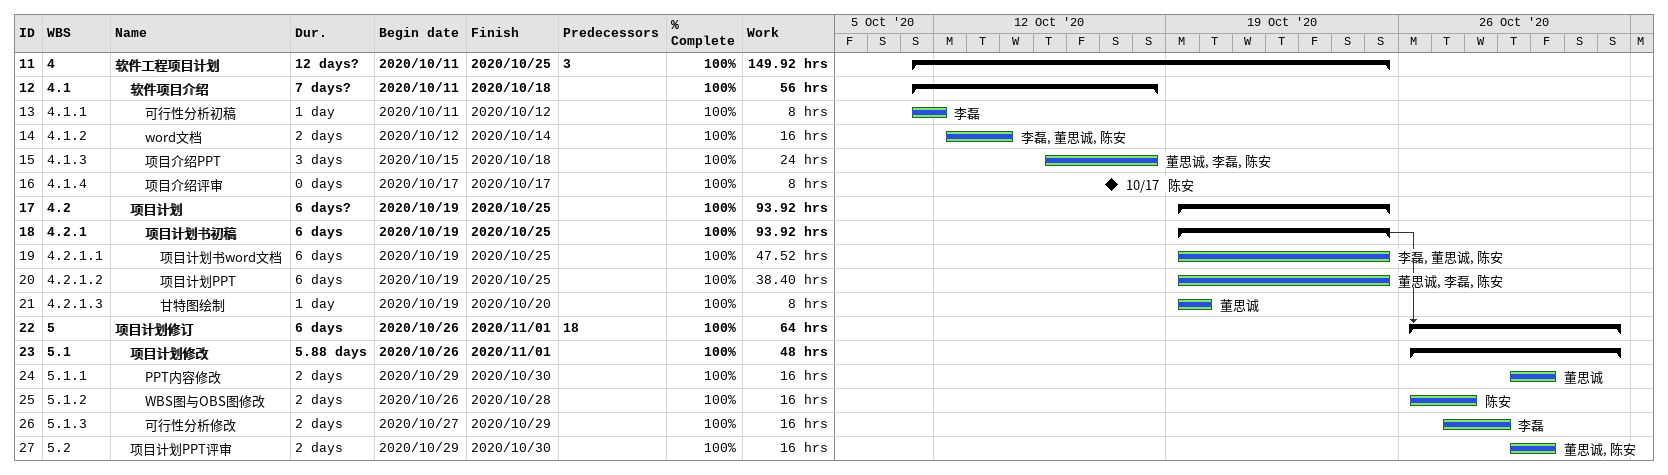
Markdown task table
| ID | WBS | Task | Duration | Start | Finish | Predecessors | Resources | % complete | Work (h) |
|---|---|---|---|---|---|---|---|---|---|
| 11 | 4 | **软件工程项目计划** | 12d? | 2020-10-11 | 2020-10-25 | 3 |  | 100 | 149.92 |
| 12 | 4.1 | **软件项目介绍** | 7d? | 2020-10-11 | 2020-10-18 |  |  | 100 | 56 |
| 13 | 4.1.1 | 可行性分析初稿 | 1d | 2020-10-11 | 2020-10-12 |  | 李磊 | 100 | 8 |
| 14 | 4.1.2 | word文档 | 2d | 2020-10-12 | 2020-10-14 |  | 李磊, 董思诚, 陈安 | 100 | 16 |
| 15 | 4.1.3 | 项目介绍PPT | 3d | 2020-10-15 | 2020-10-18 |  | 董思诚, 李磊, 陈安 | 100 | 24 |
| 16 | 4.1.4 | 项目介绍评审 | 0d | 2020-10-17 | 2020-10-17 |  | 陈安 | 100 | 8 |
| 17 | 4.2 | **项目计划** | 6d? | 2020-10-19 | 2020-10-25 |  |  | 100 | 93.92 |
| 18 | 4.2.1 | **项目计划书初稿** | 6d | 2020-10-19 | 2020-10-25 |  |  | 100 | 93.92 |
| 19 | 4.2.1.1 | 项目计划书word文档 | 6d | 2020-10-19 | 2020-10-25 |  | 李磊, 董思诚, 陈安 | 100 | 47.52 |
| 20 | 4.2.1.2 | 项目计划PPT | 6d | 2020-10-19 | 2020-10-25 |  | 董思诚, 李磊, 陈安 | 100 | 38.40 |
| 21 | 4.2.1.3 | 甘特图绘制 | 1d | 2020-10-19 | 2020-10-20 |  | 董思诚 | 100 | 8 |
| 22 | 5 | **项目计划修订** | 6d | 2020-10-26 | 2020-11-01 | 18 |  | 100 | 64 |
| 23 | 5.1 | **项目计划修改** | 5.88d | 2020-10-26 | 2020-11-01 |  |  | 100 | 48 |
| 24 | 5.1.1 | PPT内容修改 | 2d | 2020-10-29 | 2020-10-30 |  | 董思诚 | 100 | 16 |
| 25 | 5.1.2 | WBS图与OBS图修改 | 2d | 2020-10-26 | 2020-10-28 |  | 陈安 | 100 | 16 |
| 26 | 5.1.3 | 可行性分析修改 | 2d | 2020-10-27 | 2020-10-29 |  | 李磊 | 100 | 16 |
| 27 | 5.2 | 项目计划PPT评审 | 2d | 2020-10-29 | 2020-10-30 |  | 董思诚, 陈安 | 100 | 16 |
